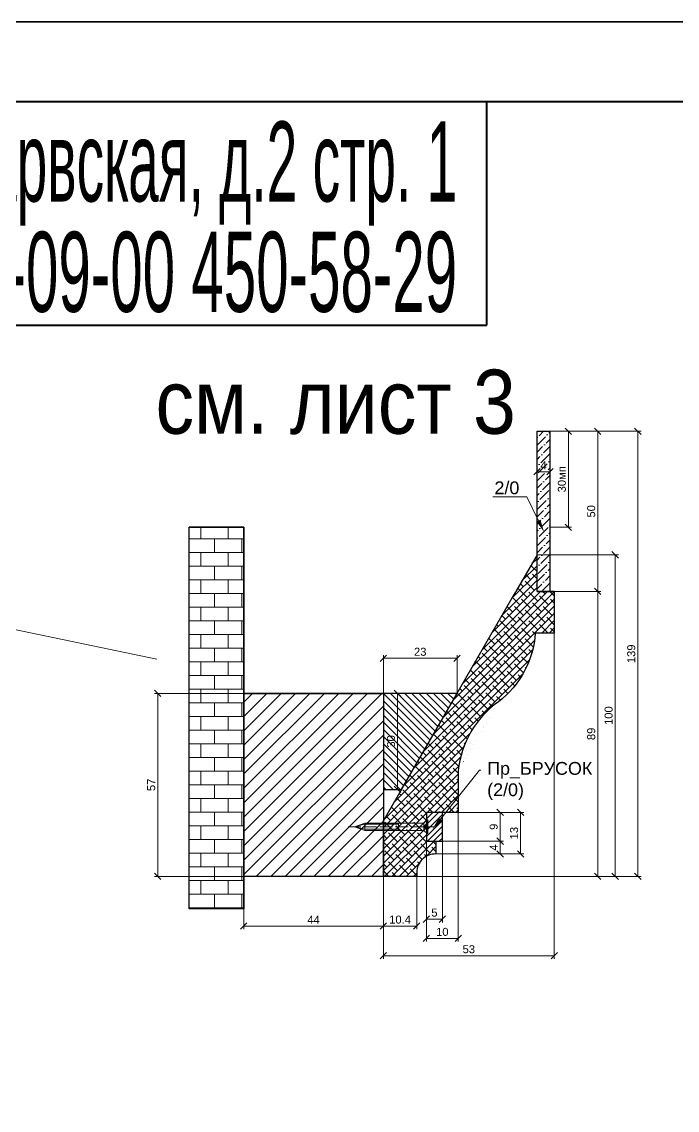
# Paper-space layout 'план по карнизу' of a CAD drawing. Header units: millimetres. Extents: x -88 to 2067, y 101 to 384.
# Drawn here: x 412.7 to 453.6, y 316.4 to 384.3 of the extents above; entities that cross this region are included whole.
import ezdxf
from ezdxf import colors
from ezdxf.entities.mleader import LeaderData, LeaderLine
from ezdxf.enums import TextEntityAlignment as Align
from ezdxf.math import Vec2, Vec3

# ---------------------------------------------------------------- set-up
doc = ezdxf.new("R2010")
doc.units = ezdxf.units.MM
doc.linetypes.add('AM_ISO02W050', pattern=[7.5, 6, -1.5])
doc.linetypes.add('AM_ISO08W050', pattern=[18, 12, -1.5, 3, -1.5])
doc.layers.get('DEFPOINTS').update_dxf_attribs({"color": 106, "lineweight": 5})
for name, color, linetype, lineweight in [('A-Sect', 73, 'Continuous', 25), ('pechatnaya_ramka', 2, 'Continuous', 30), ('КАРНИЗ МДФ', 31, 'Continuous', 30), ('КАРНИЗ Пр_N221', 3, 'Continuous', 30), ('крепеж', 3, 'Continuous', 15), ('Линии Размерные и Текст', 1, 'Continuous', 5), ('Линии Штриховки и Заливка', 1, 'Continuous', 5), ('профили', 20, 'Continuous', 30), ('размеры', 1, 'Continuous', 5), ('служебный слой ШТРИХОВКА', 4, 'Continuous', 5), ('ШТАМП', 7, 'Continuous', 30)]:
    doc.layers.add(name, color=color, linetype=linetype, lineweight=lineweight)
doc.styles.get("Standard").update_dxf_attribs({"font": 'arial.ttf'})
doc.dimstyles.get("Standard").update_dxf_attribs({"dimscale": 0, "dimtxt": 2.5, "dimasz": 2, "dimexe": 1, "dimexo": 0, "dimgap": 0.75, "dimtad": 1, "dimdsep": 46, "dimtxsty": 'Standard', "dimblk": 'OBLIQUE', "dimcen": 1.5, "dimclrd": 256, "dimclre": 256, "dimclrt": 7, "dimazin": 0, "dimtfac": 1, "dimtmove": 1, "dimatfit": 3, "dimfxl": 1, "dimtolj": 1, "dimtzin": 0, "dimlwd": 5, "dimlwe": 5, "dimarcsym": 0})

# ---------------------------------------------------------------- blocks, each defined once
blk = doc.blocks.new('_OBLIQUE')
at = {"color": 0, "linetype": 'ByBlock'}
blk.add_line((-0.5, -0.5), (0.5, 0.5), dxfattribs=at)
blk = doc.blocks.new('*D80')
at = {"layer": 'DEFPOINTS', "color": 0, "transparency": 16777216}
for p in [(52.35, 19.9), (65.9, 19.9), (9.43, -69.1)]:
    blk.add_point(p, dxfattribs=at)
at = {"layer": 'размеры', "lineweight": 5, "transparency": 16777216}
for p, q in [((52.35, 19.9), (66.9, 19.9)), ((65.9, -69.1), (65.9, 19.9)), ((9.43, -69.1), (66.9, -69.1))]:
    blk.add_line(p, q, dxfattribs=at)
at = {"layer": 'размеры', "lineweight": 5, "transparency": 16777216, "xscale": 2, "yscale": 2, "zscale": 2}
for p, rotation in [((65.9, 19.9), 90), ((65.9, -69.1), 270)]:
    blk.add_blockref('_OBLIQUE', p, dxfattribs=dict(at, rotation=rotation))
at = {"layer": 'размеры', "color": 7, "transparency": 16777216, "insert": (63.87, -24.6), "char_height": 2.5, "attachment_point": 5, "rotation": 90}
blk.add_mtext('\\A1;89', dxfattribs=at)
blk = doc.blocks.new('*D81')
at = {"layer": 'DEFPOINTS', "color": 0, "transparency": 16777216}
for p in [(50.97, 69.9), (65.9, 69.9), (52.35, 19.9)]:
    blk.add_point(p, dxfattribs=at)
at = {"layer": 'размеры', "lineweight": 5, "transparency": 16777216}
for p, q in [((50.97, 69.9), (66.9, 69.9)), ((65.9, 19.9), (65.9, 69.9)), ((52.35, 19.9), (66.9, 19.9))]:
    blk.add_line(p, q, dxfattribs=at)
at = {"layer": 'размеры', "lineweight": 5, "transparency": 16777216, "xscale": 2, "yscale": 2, "zscale": 2}
for p, rotation in [((65.9, 69.9), 90), ((65.9, 19.9), 270)]:
    blk.add_blockref('_OBLIQUE', p, dxfattribs=dict(at, rotation=rotation))
at = {"layer": 'размеры', "color": 7, "transparency": 16777216, "insert": (63.87, 44.9), "char_height": 2.5, "attachment_point": 5, "rotation": 90}
blk.add_mtext('\\A1;50', dxfattribs=at)
blk = doc.blocks.new('*D82')
at = {"layer": 'DEFPOINTS', "color": 0, "transparency": 16777216}
for p in [(46.97, 31.3), (9.43, -69.1), (71.33, -69.1)]:
    blk.add_point(p, dxfattribs=at)
at = {"layer": 'размеры', "lineweight": 5, "transparency": 16777216}
for p, q in [((46.97, 31.3), (72.33, 31.3)), ((71.33, 31.3), (71.33, -69.1)), ((9.43, -69.1), (72.33, -69.1))]:
    blk.add_line(p, q, dxfattribs=at)
at = {"layer": 'размеры', "lineweight": 5, "transparency": 16777216, "xscale": 2, "yscale": 2, "zscale": 2}
for p, rotation in [((71.33, 31.3), 90), ((71.33, -69.1), 270)]:
    blk.add_blockref('_OBLIQUE', p, dxfattribs=dict(at, rotation=rotation))
at = {"layer": 'размеры', "color": 7, "transparency": 16777216, "insert": (69.3, -18.9), "char_height": 2.5, "attachment_point": 5, "rotation": 90}
blk.add_mtext('\\A1;100', dxfattribs=at)
blk = doc.blocks.new('*D83')
at = {"layer": 'DEFPOINTS', "color": 0, "transparency": 16777216}
for p in [(50.97, 69.9), (78.4, 69.9), (9.43, -69.1)]:
    blk.add_point(p, dxfattribs=at)
at = {"layer": 'размеры', "lineweight": 5, "transparency": 16777216}
for p, q in [((50.97, 69.9), (79.4, 69.9)), ((78.4, -69.1), (78.4, 69.9)), ((9.43, -69.1), (79.4, -69.1))]:
    blk.add_line(p, q, dxfattribs=at)
at = {"layer": 'размеры', "lineweight": 5, "transparency": 16777216, "xscale": 2, "yscale": 2, "zscale": 2}
for p, rotation in [((78.4, 69.9), 90), ((78.4, -69.1), 270)]:
    blk.add_blockref('_OBLIQUE', p, dxfattribs=dict(at, rotation=rotation))
at = {"layer": 'размеры', "color": 7, "transparency": 16777216, "insert": (76.37, 0.4), "char_height": 2.5, "attachment_point": 5, "rotation": 90}
blk.add_mtext('\\A1;139', dxfattribs=at)
blk = doc.blocks.new('*D84')
at = {"layer": 'DEFPOINTS', "color": 0, "transparency": 16777216}
for p in [(46.97, 69.9), (50.97, 69.9), (46.97, 57.24)]:
    blk.add_point(p, dxfattribs=at)
at = {"layer": 'размеры', "lineweight": 5, "transparency": 16777216}
for p, q in [((46.97, 69.9), (46.97, 56.24)), ((50.97, 69.9), (50.97, 56.24)), ((50.97, 57.24), (46.97, 57.24))]:
    blk.add_line(p, q, dxfattribs=at)
at = {"layer": 'размеры', "lineweight": 5, "transparency": 16777216, "xscale": 2, "yscale": 2, "zscale": 2, "rotation": 180}
blk.add_blockref('_OBLIQUE', (46.97, 57.24), dxfattribs=at)
at = {"layer": 'размеры', "lineweight": 5, "transparency": 16777216, "xscale": 2, "yscale": 2, "zscale": 2}
blk.add_blockref('_OBLIQUE', (50.97, 57.24), dxfattribs=at)
at = {"layer": 'размеры', "color": 7, "transparency": 16777216, "insert": (48.97, 59.24), "char_height": 2.5, "attachment_point": 5}
blk.add_mtext('\\A1;4', dxfattribs=at)
blk = doc.blocks.new('*D85')
at = {"layer": 'DEFPOINTS', "color": 0, "transparency": 16777216}
for p in [(52.35, 19.9), (-1, -69.1), (-1, -93.89)]:
    blk.add_point(p, dxfattribs=at)
at = {"layer": 'размеры', "lineweight": 5, "transparency": 16777216}
for p, q in [((52.35, 19.9), (52.35, -94.89)), ((-1, -69.1), (-1, -94.89)), ((52.35, -93.89), (-1, -93.89))]:
    blk.add_line(p, q, dxfattribs=at)
at = {"layer": 'размеры', "lineweight": 5, "transparency": 16777216, "xscale": 2, "yscale": 2, "zscale": 2, "rotation": 180}
blk.add_blockref('_OBLIQUE', (-1, -93.89), dxfattribs=at)
at = {"layer": 'размеры', "lineweight": 5, "transparency": 16777216, "xscale": 2, "yscale": 2, "zscale": 2}
blk.add_blockref('_OBLIQUE', (52.35, -93.89), dxfattribs=at)
at = {"layer": 'размеры', "color": 7, "transparency": 16777216, "insert": (25.67, -91.86), "char_height": 2.5, "attachment_point": 5}
blk.add_mtext('\\A1;53', dxfattribs=at)
blk = doc.blocks.new('*D86')
at = {"layer": 'DEFPOINTS', "color": 0, "transparency": 16777216}
for p in [(22, -1), (-1, -11.94), (22, -11.94)]:
    blk.add_point(p, dxfattribs=at)
at = {"layer": 'размеры', "lineweight": 5, "transparency": 16777216}
for p, q in [((-1, -11.94), (-1, 0)), ((22, -11.94), (22, 0)), ((-1, -1), (22, -1))]:
    blk.add_line(p, q, dxfattribs=at)
at = {"layer": 'размеры', "lineweight": 5, "transparency": 16777216, "xscale": 2, "yscale": 2, "zscale": 2, "rotation": 180}
blk.add_blockref('_OBLIQUE', (-1, -1), dxfattribs=at)
at = {"layer": 'размеры', "lineweight": 5, "transparency": 16777216, "xscale": 2, "yscale": 2, "zscale": 2}
blk.add_blockref('_OBLIQUE', (22, -1), dxfattribs=at)
at = {"layer": 'размеры', "color": 7, "transparency": 16777216, "insert": (10.5, 1.03), "char_height": 2.5, "attachment_point": 5}
blk.add_mtext('\\A1;23', dxfattribs=at)
blk = doc.blocks.new('*D87')
at = {"layer": 'DEFPOINTS', "color": 0, "transparency": 16777216}
for p in [(-1, -11.94), (-1, -41.94), (3.42, -41.94)]:
    blk.add_point(p, dxfattribs=at)
at = {"layer": 'размеры', "lineweight": 5, "transparency": 16777216}
for p, q in [((-1, -11.94), (4.42, -11.94)), ((3.42, -11.94), (3.42, -41.94)), ((-1, -41.94), (4.42, -41.94))]:
    blk.add_line(p, q, dxfattribs=at)
at = {"layer": 'размеры', "lineweight": 5, "transparency": 16777216, "xscale": 2, "yscale": 2, "zscale": 2}
for p, rotation in [((3.42, -11.94), 90), ((3.42, -41.94), 270)]:
    blk.add_blockref('_OBLIQUE', p, dxfattribs=dict(at, rotation=rotation))
at = {"layer": 'размеры', "color": 7, "transparency": 16777216, "insert": (1.39, -26.94), "char_height": 2.5, "attachment_point": 5, "rotation": 90}
blk.add_mtext('\\A1;30', dxfattribs=at)
blk = doc.blocks.new('*D88')
at = {"layer": 'DEFPOINTS', "color": 0, "transparency": 16777216}
for p in [(50.97, 69.9), (56.73, 69.9), (50.97, 39.9)]:
    blk.add_point(p, dxfattribs=at)
at = {"layer": 'Линии Размерные и Текст', "lineweight": 5, "transparency": 16777216}
for p, q in [((50.97, 69.9), (57.73, 69.9)), ((56.73, 39.9), (56.73, 69.9)), ((50.97, 39.9), (57.73, 39.9))]:
    blk.add_line(p, q, dxfattribs=at)
at = {"layer": 'Линии Размерные и Текст', "lineweight": 5, "transparency": 16777216, "xscale": 2, "yscale": 2, "zscale": 2}
for p, rotation in [((56.73, 69.9), 90), ((56.73, 39.9), 270)]:
    blk.add_blockref('_OBLIQUE', p, dxfattribs=dict(at, rotation=rotation))
at = {"layer": 'Линии Размерные и Текст', "color": 7, "transparency": 16777216, "insert": (54.7, 54.9), "char_height": 2.5, "attachment_point": 5, "rotation": 90}
blk.add_mtext('\\A1;30мп', dxfattribs=at)
blk = doc.blocks.new('*D89')
at = {"layer": 'DEFPOINTS', "color": 0, "transparency": 16777216}
for p in [(-1, -69.1), (9.43, -69.1), (-1, -84.62)]:
    blk.add_point(p, dxfattribs=at)
at = {"layer": 'Линии Размерные и Текст', "lineweight": 5, "transparency": 16777216}
for p, q in [((-1, -69.1), (-1, -85.62)), ((9.43, -69.1), (9.43, -85.62)), ((9.43, -84.62), (-1, -84.62))]:
    blk.add_line(p, q, dxfattribs=at)
at = {"layer": 'Линии Размерные и Текст', "lineweight": 5, "transparency": 16777216, "xscale": 2, "yscale": 2, "zscale": 2, "rotation": 180}
blk.add_blockref('_OBLIQUE', (-1, -84.62), dxfattribs=at)
at = {"layer": 'Линии Размерные и Текст', "lineweight": 5, "transparency": 16777216, "xscale": 2, "yscale": 2, "zscale": 2}
blk.add_blockref('_OBLIQUE', (9.43, -84.62), dxfattribs=at)
at = {"layer": 'Линии Размерные и Текст', "color": 7, "transparency": 16777216, "insert": (4.21, -82.6), "char_height": 2.5, "attachment_point": 5}
blk.add_mtext('\\A1;10.4', dxfattribs=at)
blk = doc.blocks.new('*D90')
at = {"layer": 'DEFPOINTS', "color": 0, "transparency": 16777216}
for p in [(22.38, -49.1), (17.43, -58.1), (35.45, -58.1)]:
    blk.add_point(p, dxfattribs=at)
at = {"layer": 'Линии Размерные и Текст', "lineweight": 5, "transparency": 16777216}
for p, q in [((22.38, -49.1), (36.45, -49.1)), ((35.45, -49.1), (35.45, -58.1)), ((17.43, -58.1), (36.45, -58.1))]:
    blk.add_line(p, q, dxfattribs=at)
at = {"layer": 'Линии Размерные и Текст', "lineweight": 5, "transparency": 16777216, "xscale": 2, "yscale": 2, "zscale": 2}
for p, rotation in [((35.45, -49.1), 90), ((35.45, -58.1), 270)]:
    blk.add_blockref('_OBLIQUE', p, dxfattribs=dict(at, rotation=rotation))
at = {"layer": 'Линии Размерные и Текст', "color": 7, "transparency": 16777216, "insert": (33.43, -53.6), "char_height": 2.5, "attachment_point": 5, "rotation": 90}
blk.add_mtext('\\A1;9', dxfattribs=at)
blk = doc.blocks.new('*D91')
at = {"layer": 'DEFPOINTS', "color": 0, "transparency": 16777216}
for p in [(17.43, -58.1), (15.43, -62.1), (35.45, -62.1)]:
    blk.add_point(p, dxfattribs=at)
at = {"layer": 'Линии Размерные и Текст', "lineweight": 5, "transparency": 16777216}
for p, q in [((17.43, -58.1), (36.45, -58.1)), ((35.45, -58.1), (35.45, -62.1)), ((15.43, -62.1), (36.45, -62.1))]:
    blk.add_line(p, q, dxfattribs=at)
at = {"layer": 'Линии Размерные и Текст', "lineweight": 5, "transparency": 16777216, "xscale": 2, "yscale": 2, "zscale": 2}
for p, rotation in [((35.45, -58.1), 90), ((35.45, -62.1), 270)]:
    blk.add_blockref('_OBLIQUE', p, dxfattribs=dict(at, rotation=rotation))
at = {"layer": 'Линии Размерные и Текст', "color": 7, "transparency": 16777216, "insert": (33.45, -60.1), "char_height": 2.5, "attachment_point": 5, "rotation": 90}
blk.add_mtext('\\A1;4', dxfattribs=at)
blk = doc.blocks.new('*D92')
at = {"layer": 'DEFPOINTS', "color": 0, "transparency": 16777216}
for p in [(22.38, -49.1), (41.83, -49.1), (15.43, -62.1)]:
    blk.add_point(p, dxfattribs=at)
at = {"layer": 'Линии Размерные и Текст', "lineweight": 5, "transparency": 16777216}
for p, q in [((22.38, -49.1), (42.83, -49.1)), ((41.83, -62.1), (41.83, -49.1)), ((15.43, -62.1), (42.83, -62.1))]:
    blk.add_line(p, q, dxfattribs=at)
at = {"layer": 'Линии Размерные и Текст', "lineweight": 5, "transparency": 16777216, "xscale": 2, "yscale": 2, "zscale": 2}
for p, rotation in [((41.83, -49.1), 90), ((41.83, -62.1), 270)]:
    blk.add_blockref('_OBLIQUE', p, dxfattribs=dict(at, rotation=rotation))
at = {"layer": 'Линии Размерные и Текст', "color": 7, "transparency": 16777216, "insert": (39.8, -55.6), "char_height": 2.5, "attachment_point": 5, "rotation": 90}
blk.add_mtext('\\A1;13', dxfattribs=at)
blk = doc.blocks.new('*D93')
at = {"layer": 'DEFPOINTS', "color": 0, "transparency": 16777216}
for p in [(12.43, -49.1), (22.38, -49.1), (12.43, -88.46)]:
    blk.add_point(p, dxfattribs=at)
at = {"layer": 'Линии Размерные и Текст', "lineweight": 5, "transparency": 16777216}
for p, q in [((12.43, -49.1), (12.43, -89.46)), ((22.38, -49.1), (22.38, -89.46)), ((22.38, -88.46), (12.43, -88.46))]:
    blk.add_line(p, q, dxfattribs=at)
at = {"layer": 'Линии Размерные и Текст', "lineweight": 5, "transparency": 16777216, "xscale": 2, "yscale": 2, "zscale": 2, "rotation": 180}
blk.add_blockref('_OBLIQUE', (12.43, -88.46), dxfattribs=at)
at = {"layer": 'Линии Размерные и Текст', "lineweight": 5, "transparency": 16777216, "xscale": 2, "yscale": 2, "zscale": 2}
blk.add_blockref('_OBLIQUE', (22.38, -88.46), dxfattribs=at)
at = {"layer": 'Линии Размерные и Текст', "color": 7, "transparency": 16777216, "insert": (17.4, -86.44), "char_height": 2.5, "attachment_point": 5}
blk.add_mtext('\\A1;10', dxfattribs=at)
blk = doc.blocks.new('*D94')
at = {"layer": 'DEFPOINTS', "color": 0, "transparency": 16777216}
for p in [(12.43, -58.1), (17.43, -58.1), (17.43, -82.45)]:
    blk.add_point(p, dxfattribs=at)
at = {"layer": 'Линии Размерные и Текст', "lineweight": 5, "transparency": 16777216}
for p, q in [((12.43, -58.1), (12.43, -83.45)), ((17.43, -58.1), (17.43, -83.45)), ((12.43, -82.45), (17.43, -82.45))]:
    blk.add_line(p, q, dxfattribs=at)
at = {"layer": 'Линии Размерные и Текст', "lineweight": 5, "transparency": 16777216, "xscale": 2, "yscale": 2, "zscale": 2, "rotation": 180}
blk.add_blockref('_OBLIQUE', (12.43, -82.45), dxfattribs=at)
at = {"layer": 'Линии Размерные и Текст', "lineweight": 5, "transparency": 16777216, "xscale": 2, "yscale": 2, "zscale": 2}
blk.add_blockref('_OBLIQUE', (17.43, -82.45), dxfattribs=at)
at = {"layer": 'Линии Размерные и Текст', "color": 7, "transparency": 16777216, "insert": (14.93, -80.42), "char_height": 2.5, "attachment_point": 5}
blk.add_mtext('\\A1;5', dxfattribs=at)
blk = doc.blocks.new('саморез')
at = {"layer": 'крепеж', "linetype": 'AM_ISO02W050', "extrusion": (0, 1, 0)}
blk.add_lwpolyline([(-38, 0), (3, 0)], dxfattribs=at)
at = {"layer": 'крепеж', "extrusion": (1, 0, 0)}
blk.add_lwpolyline([(3.25, 0), (-3.25, 0)], dxfattribs=at)
at = {"layer": 'крепеж', "extrusion": (0, 1, 0)}
for points, elevation in [([(0, 0), (-0.43, 0)], 3.25), ([(-1.93, 0), (-30.19, 0)], 1.75), ([(-14, 0), (-30.19, 0)], 1.2), ([(0, 0), (-0.43, 0)], -3.25), ([(-1.93, 0), (-30.19, 0)], -1.75), ([(-14, 0), (-30.19, 0)], -1.2)]:
    blk.add_lwpolyline(points, dxfattribs=dict(at, elevation=elevation))
at = {"layer": 'крепеж', "linetype": 'AM_ISO08W050', "extrusion": (0.69209, 0.721811, 0), "elevation": 1.44}
blk.add_lwpolyline([(-0.97, 0), (1.38, 0)], dxfattribs=at)
at = {"layer": 'крепеж', "linetype": 'AM_ISO08W050', "extrusion": (0, 1, 0)}
for elevation in [0.37, -0.37]:
    blk.add_lwpolyline([(0, 0), (-1.7, 0)], dxfattribs=dict(at, elevation=elevation))
at = {"layer": 'крепеж', "extrusion": (1, 0, 0)}
for points, elevation in [([(3.25, 0), (-3.25, 0)], 0.43), ([(-1.75, 0), (1.75, 0)], 1.93), ([(1.75, 0), (-1.75, 0)], 14), ([(1.75, 0), (-1.75, 0)], 30.19)]:
    blk.add_lwpolyline(points, dxfattribs=dict(at, elevation=elevation))
at = {"layer": 'крепеж', "extrusion": (-0.707107, -0.707107, 0), "elevation": -2.6}
blk.add_lwpolyline([(0.13, 0), (-1.99, 0)], dxfattribs=at)
at = {"layer": 'крепеж', "linetype": 'AM_ISO08W050', "extrusion": (1, 0, 0), "elevation": 1.7}
blk.add_lwpolyline([(0.37, 0), (-0.37, 0)], dxfattribs=at)
at = {"layer": 'крепеж', "extrusion": (-0.34202, -0.939693, 0), "elevation": -11.97}
blk.add_lwpolyline([(27.77, 0), (32.89, 0)], dxfattribs=at)
at = {"layer": 'крепеж', "extrusion": (-0.242152, -0.970238, 0), "elevation": -8.48}
blk.add_lwpolyline([(29, 0), (33.96, 0)], dxfattribs=at)
at = {"layer": 'крепеж', "extrusion": (0.34202, -0.939693, 0), "elevation": 11.97}
blk.add_lwpolyline([(27.77, 0), (32.89, 0)], dxfattribs=at)
at = {"layer": 'крепеж', "extrusion": (-0.242152, 0.970238, 0), "elevation": -8.48}
blk.add_lwpolyline([(-29, 0), (-33.96, 0)], dxfattribs=at)
at = {"layer": 'крепеж', "linetype": 'AM_ISO08W050', "extrusion": (-0.69209, 0.721811, 0), "elevation": -1.44}
blk.add_lwpolyline([(-0.97, 0), (1.38, 0)], dxfattribs=at)
at = {"layer": 'крепеж', "extrusion": (0.707107, -0.707107, 0), "elevation": 2.6}
blk.add_lwpolyline([(0.13, 0), (-1.99, 0)], dxfattribs=at)
blk = doc.blocks.new('*D95')
at = {"layer": 'DEFPOINTS', "color": 0, "transparency": 16777216}
for p in [(-44.57, -11.94), (-71.42, -69.1), (-44.57, -69.1)]:
    blk.add_point(p, dxfattribs=at)
at = {"layer": 'размеры', "lineweight": 5, "transparency": 16777216}
for p, q in [((-44.57, -11.94), (-72.42, -11.94)), ((-71.42, -11.94), (-71.42, -69.1)), ((-44.57, -69.1), (-72.42, -69.1))]:
    blk.add_line(p, q, dxfattribs=at)
at = {"layer": 'размеры', "lineweight": 5, "transparency": 16777216, "xscale": 2, "yscale": 2, "zscale": 2}
for p, rotation in [((-71.42, -11.94), 90), ((-71.42, -69.1), 270)]:
    blk.add_blockref('_OBLIQUE', p, dxfattribs=dict(at, rotation=rotation))
at = {"layer": 'размеры', "color": 7, "transparency": 16777216, "insert": (-73.44, -40.52), "char_height": 2.5, "attachment_point": 5, "rotation": 90}
blk.add_mtext('\\A1;57', dxfattribs=at)
blk = doc.blocks.new('*D96')
at = {"layer": 'DEFPOINTS', "color": 0, "transparency": 16777216}
for p in [(-44.57, -69.1), (-1, -69.1), (-1, -84.62)]:
    blk.add_point(p, dxfattribs=at)
at = {"layer": 'размеры', "lineweight": 5, "transparency": 16777216}
for p, q in [((-44.57, -69.1), (-44.57, -85.62)), ((-1, -69.1), (-1, -85.62)), ((-44.57, -84.62), (-1, -84.62))]:
    blk.add_line(p, q, dxfattribs=at)
at = {"layer": 'размеры', "lineweight": 5, "transparency": 16777216, "xscale": 2, "yscale": 2, "zscale": 2, "rotation": 180}
blk.add_blockref('_OBLIQUE', (-44.57, -84.62), dxfattribs=at)
at = {"layer": 'размеры', "lineweight": 5, "transparency": 16777216, "xscale": 2, "yscale": 2, "zscale": 2}
blk.add_blockref('_OBLIQUE', (-1, -84.62), dxfattribs=at)
at = {"layer": 'размеры', "color": 7, "transparency": 16777216, "insert": (-22.78, -82.62), "char_height": 2.5, "attachment_point": 5}
blk.add_mtext('\\A1;44', dxfattribs=at)
blk = doc.blocks.new('карниз на пилястре по стене')
at = {"layer": 'Линии Размерные и Текст'}
h = blk.add_hatch(dxfattribs=at)
h.set_pattern_fill('AR-B816', color=256, scale=0.021)
h.set_pattern_definition([(0, (-1388.2762, 87.5824), (0, 4.2672), []), (90, (-1388.2762, 87.5824), (-4.2672, 4.2672), [4.2672, -4.2672])])
h.paths.add_polyline_path([(-61.581, 39.901), (-44.567, 39.901), (-44.567, 0.899), (-44.567, -79.279), (-61.581, -79.279)])
at = {"layer": 'Линии Размерные и Текст', "ltscale": 100}
h = blk.add_hatch(dxfattribs=at)
h.set_pattern_fill('ANSI31', color=256)
h.set_pattern_definition([(45, (-1388.2762, 87.5824), (-2.245064, 2.245064), [])])
h.paths.add_polyline_path([(-44.567, -11.943), (-0.993, -11.943), (-0.993, -69.101), (-44.567, -69.101)])
at = {"layer": 'Линии Размерные и Текст'}
h = blk.add_hatch(dxfattribs=at)
h.set_pattern_fill('ANSI31', color=256, scale=0.41)
h.set_pattern_definition([(45, (-459.3221, -210.379), (-0.9204763, 0.9204763), [])])
h.paths.add_polyline_path([(17.426, -49.101), (12.426, -49.101), (12.426, -58.101), (17.426, -58.101)])
at = {"layer": 'Линии Штриховки и Заливка'}
h = blk.add_hatch(dxfattribs=at)
h.set_pattern_fill('ANSI36', color=256, scale=0.5, style=0)
h.set_pattern_definition([(45, (-6712.0947, -8356.926), (0.841899, 3.08696304), [3.96875, -0.79375, 0, -0.79375])])
h.paths.add_polyline_path([(50.967, 69.901), (46.967, 69.901), (46.967, 19.901), (50.967, 19.901)])
h = blk.add_hatch(dxfattribs=at)
h.set_pattern_fill('ANSI38', color=256, scale=0.5, style=0)
h.set_pattern_definition([(45, (-7157.5582, -8350.713), (-1.12253202, 1.12253202), []), (135, (-7157.5582, -8350.713), (-3.36759605, 1.12253202), [3.96875, -2.38125])])
edge = h.paths.add_edge_path()
edge.add_line((-1, -51.78), (-1, -69.101))
edge.add_line((-1, -69.101), (9.426, -69.101))
edge.add_line((9.426, -69.101), (9.426, -67.893))
edge.add_arc((15.177, -67.848), 5.75, 87.50984, 180.44744, ccw=False)
edge.add_line((15.426, -62.104), (15.426, -58.101))
edge.add_line((15.426, -58.101), (12.426, -58.101))
edge.add_line((12.426, -58.101), (12.426, -49.101))
edge.add_line((12.426, -49.101), (22.383, -49.101))
edge.add_line((22.383, -49.101), (22.383, -36.101))
edge.add_arc((52.434, -39.185), 30.208, 125.52981, 174.14041, ccw=False)
edge.add_arc((17.067, 8.758), 29.376, 307.32726, 356.37158)
edge.add_line((46.383, 6.899), (52.345, 6.899))
edge.add_line((52.345, 6.899), (52.345, 19.901))
edge.add_line((52.345, 19.901), (46.967, 19.901))
edge.add_line((46.967, 19.901), (46.967, 31.301))
edge.add_line((46.967, 31.301), (-1, -51.78))
at = {"layer": 'служебный слой ШТРИХОВКА'}
h = blk.add_hatch(dxfattribs=at)
h.set_pattern_fill('ANSI31', color=256, scale=0.5, angle=90, style=0)
h.set_pattern_definition([(135, (-36.1291, 24.7993), (-1.122532, -1.122532), [])])
h.paths.add_polyline_path([(-1, -41.943), (4.679, -41.943), (22, -11.943), (-1, -11.943)])
at = {"layer": 'A-Sect', "color": 1, "linetype": 'Continuous', "lineweight": 25}
blk.add_line((-44.567, 39.901), (-61.581, 39.901), dxfattribs=at)
at = {"layer": 'A-Sect', "color": 73, "linetype": 'Continuous', "lineweight": 25}
blk.add_line((-44.567, -79.279), (-44.567, 0.899), dxfattribs=at)
at = {"layer": 'КАРНИЗ МДФ'}
blk.add_lwpolyline([(50.967, 19.901), (46.967, 19.901), (46.967, 69.901), (50.967, 69.901)], close=True, dxfattribs=at)
at = {"layer": 'КАРНИЗ Пр_N221', "ltscale": 100}
for p, q in [((-44.567, 0.899), (-44.567, 39.901)), ((-0.993, -11.943), (-44.567, -11.943))]:
    blk.add_line(p, q, dxfattribs=at)
for points in [[(-44.567, -79.279), (-61.581, -79.279), (-61.581, 39.901), (-44.567, 39.901)], [(-44.567, -11.943), (-1, -11.943), (-1, -69.101), (-44.567, -69.101)], [(17.426, -49.101), (12.426, -49.101), (12.426, -58.101), (17.426, -58.101)]]:
    blk.add_lwpolyline(points, close=True, dxfattribs=at)
blk.add_lwpolyline([(52.345, 19.901), (46.967, 19.901), (46.967, 31.301), (40.385, 19.901)], dxfattribs=at)
for points in [[(15.426, -58.101), (15.426, -62.104, 0.4246948), (9.426, -67.804), (9.426, -69.101), (-1, -69.101), (-1, -51.78), (40.385, 19.901)], [(46.967, 19.901), (52.345, 19.901), (52.345, 6.899), (46.383, 6.899, -0.2173238), (34.879, -14.601, 0.2153428), (22.383, -36.101), (22.383, -49.101), (15.426, -49.101)]]:
    blk.add_lwpolyline(points, format="xyb", dxfattribs=at)
at = {"layer": 'профили', "ltscale": 100}
blk.add_lwpolyline([(4.679, -41.943), (22, -11.943), (-1, -11.943), (-1, -41.943)], close=True, dxfattribs=at)
at = {"layer": 'Линии Размерные и Текст', "xscale": 0.6542930129542636, "yscale": 0.6542930129542636, "zscale": 0.6542930129542636, "rotation": 180}
blk.add_blockref('саморез', (12.923, -53.601), dxfattribs=at)
at = {"layer": 'Линии Размерные и Текст'}
for base, p1, p2, override, picture, middle in [((56.726, 69.901), (50.967, 39.901), (50.967, 69.901), {"dimscale": 1, "dimpost": 'мп'}, '*D88', (54.698, 54.901)), ((41.827, -49.101), (15.426, -62.104), (22.383, -49.101), {"dimscale": 1}, '*D92', (39.8, -55.602)), ((35.451, -58.101), (22.383, -49.101), (17.426, -58.101), {"dimscale": 1}, '*D90', (33.425, -53.601)), ((35.451, -62.104), (17.426, -58.101), (15.426, -62.104), {"dimscale": 1}, '*D91', (33.451, -60.102))]:
    dim = blk.add_linear_dim(base=base, p1=p1, p2=p2, angle=90, dimstyle='Standard', override=override, dxfattribs=at)
    dim.commit()
    dim.dimension.update_dxf_attribs({"geometry": picture, "text_midpoint": middle})
for base, p1, p2, override, picture, middle in [((12.426, -88.464), (22.383, -49.101), (12.426, -49.101), {"dimscale": 1, "dimdec": 0}, '*D93', (17.405, -86.438)), ((17.426, -82.446), (12.426, -58.101), (17.426, -58.101), {"dimscale": 1}, '*D94', (14.926, -80.424)), ((-1, -84.625), (9.426, -69.101), (-1, -69.101), {"dimscale": 1, "dimdec": 1}, '*D89', (4.213, -82.598))]:
    dim = blk.add_linear_dim(base=base, p1=p1, p2=p2, dimstyle='Standard', override=override, dxfattribs=at)
    dim.commit()
    dim.dimension.update_dxf_attribs({"geometry": picture, "text_midpoint": middle})
at = {"layer": 'размеры'}
for base, p1, p2, override, picture, middle in [((78.398, 69.901), (9.426, -69.101), (50.967, 69.901), {"dimscale": 1, "dimdec": 0, "dimlfac": 1}, '*D83', (76.371, 0.4)), ((65.901, 69.901), (52.345, 19.901), (50.967, 69.901), {"dimscale": 1, "dimdec": 0, "dimlfac": 1}, '*D81', (63.875, 44.901)), ((71.331, -69.101), (46.967, 31.301), (9.426, -69.101), {"dimscale": 1, "dimdec": 0, "dimlfac": 1}, '*D82', (69.305, -18.9)), ((65.901, 19.901), (9.426, -69.101), (52.345, 19.901), {"dimscale": 1, "dimdec": 0, "dimlfac": 1}, '*D80', (63.875, -24.6)), ((-71.423, -69.101), (-44.567, -11.943), (-44.567, -69.101), {"dimscale": 1, "dimdec": 0}, '*D95', (-73.445, -40.522)), ((3.415, -41.943), (-1, -11.943), (-1, -41.943), {"dimscale": 1, "dimdec": 0, "dimlfac": 1}, '*D87', (1.388, -26.943))]:
    dim = blk.add_linear_dim(base=base, p1=p1, p2=p2, angle=90, dimstyle='Standard', override=override, dxfattribs=at)
    dim.commit()
    dim.dimension.update_dxf_attribs({"geometry": picture, "text_midpoint": middle})
for base, p1, p2, override, picture, middle in [((46.967, 57.24), (50.967, 69.901), (46.967, 69.901), {"dimscale": 1, "dimdec": 0, "dimlfac": 1}, '*D84', (48.967, 59.24)), ((-1, -93.889), (52.345, 19.901), (-1, -69.101), {"dimscale": 1, "dimdec": 0, "dimlfac": 1}, '*D85', (25.673, -91.862)), ((22, -1), (-1, -11.943), (22, -11.943), {"dimscale": 1, "dimdec": 0, "dimlfac": 1}, '*D86', (10.5, 1.027)), ((-1, -84.625), (-44.567, -69.101), (-1, -69.101), {"dimscale": 1, "dimdec": 0}, '*D96', (-22.783, -82.625))]:
    dim = blk.add_linear_dim(base=base, p1=p1, p2=p2, dimstyle='Standard', override=override, dxfattribs=at)
    dim.commit()
    dim.dimension.update_dxf_attribs({"geometry": picture, "text_midpoint": middle})
at = {"layer": 'Линии Размерные и Текст'}
ml = blk.add_multileader_mtext('Standard', dxfattribs=at)
ml.set_content('2/0', color=256)
ml.set_leader_properties()
ml.build(insert=Vec2(0, 0))
ml.multileader.update_dxf_attribs({"text_right_attachment_type": 6, "dogleg_length": 0.36})
ctx = ml.context
ctx.base_point, ctx.plane_origin = Vec3(32.103, 52.204), Vec3(0.209, 15.065)
ctx.right_attachment, ctx.text_align_type = 6, 2
notes = []
notes.append((ctx, [(0, (1, 1, 0), (43.8, 49.438), (-1, 0), 0.36, [(0, [(49.169, 38.381)], 0, [])])]))
ctx.mtext.insert, ctx.mtext.alignment, ctx.mtext.flow_direction = Vec3(41.44, 54.238), 3, 5
ml = blk.add_multileader_mtext('Standard', dxfattribs=at)
ml.set_content('Пр_БРУСОК\\P(2/0)', color=256)
ml.set_leader_properties()
ml.build(insert=Vec2(0, 0))
ml.multileader.update_dxf_attribs({"text_right_attachment_type": 6, "dogleg_length": 0.36})
ctx = ml.context
ctx.base_point, ctx.plane_origin = Vec3(29.394, -35.962), Vec3(-2.5, -73.101)
ctx.right_attachment = 6
notes.append((ctx, [(1, (1, 1, 0), (29.034, -35.962), (1, 0), 0.36, [(0, [(14.342, -54.354)], 0, [])])]))
ctx.mtext.insert, ctx.mtext.flow_direction = Vec3(31.394, -33.374), 5
for ctx, leaders in notes:
    for number, flags, end, landing, length, lines in leaders:
        leader = LeaderData()
        leader.index, (leader.has_last_leader_line, leader.has_dogleg_vector, leader.attachment_direction) = number, flags
        leader.last_leader_point, leader.dogleg_vector, leader.dogleg_length = Vec3(end), Vec3(landing), length
        for number, points, colour, breaks in lines:
            line = LeaderLine()
            line.index, line.vertices, line.color, line.breaks = number, Vec3.list(points), colors.encode_raw_color(colour), breaks
            leader.lines.append(line)
        ctx.leaders.append(leader)

psp = doc.layouts.new('план по карнизу')

# ---------------------------------------------------------------- linework, layer by layer
at = {"layer": 'pechatnaya_ramka'}
psp.add_lwpolyline([(351.7347, 384.3485), (761.6693, 384.3485), (761.6693, 100.9984), (351.7347, 100.9984)], close=True, dxfattribs=at)
at = {"layer": 'Линии Размерные и Текст'}
psp.add_line((421.1327, 344.545), (395.1698, 349.9492), dxfattribs=at)
at = {"layer": 'ШТАМП', "lineweight": 40}
for p, q in [((441.7347, 365.3993), (441.7347, 379.3485)), ((371.7347, 365.3993), (441.7347, 365.3993))]:
    psp.add_line(p, q, dxfattribs=at)
at = {"layer": 'ШТАМП'}
psp.add_lwpolyline([(351.7347, 100.9984), (761.6693, 100.9984), (761.6693, 384.3485), (351.7347, 384.3485)], close=True, dxfattribs=at)
at = {"layer": 'ШТАМП', "lineweight": 40}
psp.add_lwpolyline([(371.7347, 105.9984), (756.6693, 105.9984), (756.6693, 379.3485), (371.7347, 379.3485)], close=True, dxfattribs=at)

# ---------------------------------------------------------------- block references
at = {"layer": 'Линии Размерные и Текст', "xscale": 0.2, "yscale": 0.2, "zscale": 0.2}
psp.add_blockref('карниз на пилястре по стене', (435.4717, 344.796), dxfattribs=at)

# ---------------------------------------------------------------- texts
at = {"layer": 'Линии Размерные и Текст', "width": 0.860488}
psp.add_text('см. лист 3', height=4, dxfattribs=at).set_placement((421.0517, 358.6186), (443.5418, 358.6186), align=Align.FIT)
at = {"layer": 'ШТАМП', "lineweight": -3}
for s, width, p, p2 in [('РОССИЯ Москва, ул. Нарвская, д.2 стр. 1', 0.492056, (372.8764, 373.1231), (439.8795, 373.1231)), ('Телефоны: (8-495) 585-09-00 450-58-29', 0.521055, (372.8764, 366.2329), (439.8795, 366.2329))]:
    psp.add_text(s, height=5, dxfattribs=dict(at, width=width)).set_placement(p, p2, align=Align.FIT)

doc.saveas('drawing.dxf')
